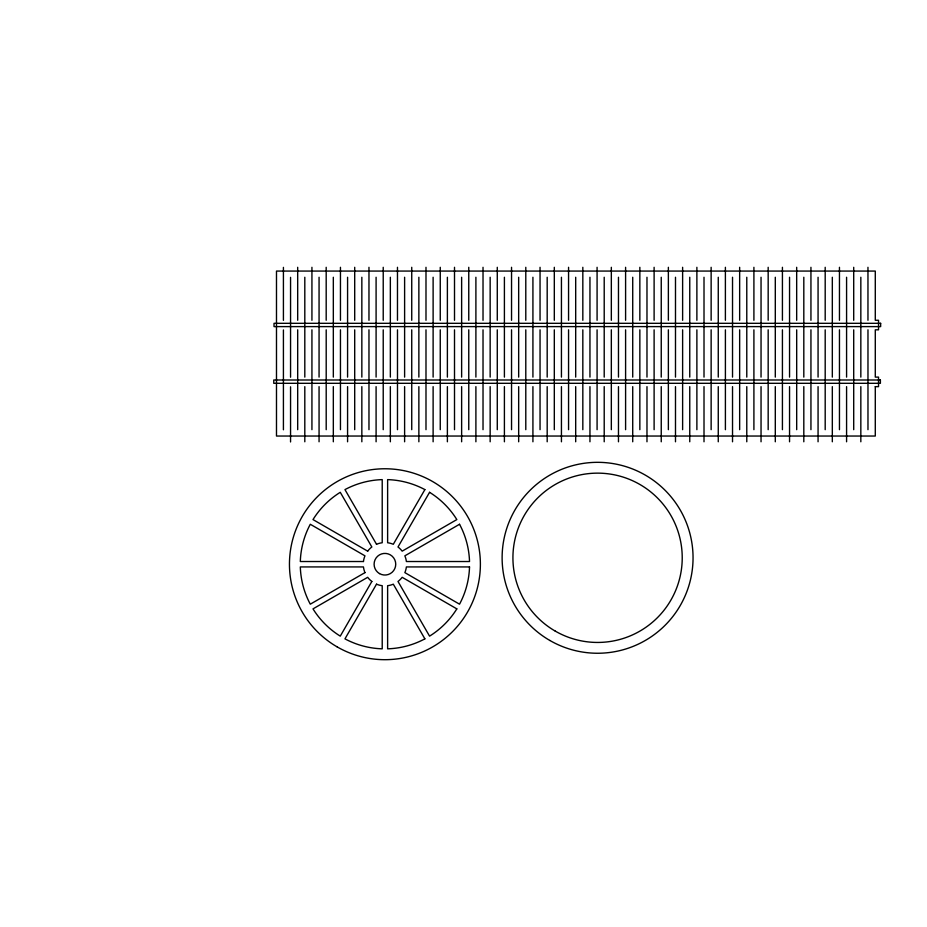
<?xml version="1.0" encoding="UTF-8"?>
<svg xmlns="http://www.w3.org/2000/svg" width="927" height="927" viewBox="0 0 927 927"><rect width="100%" height="100%" fill="white"/><g stroke="black" fill="none" stroke-linecap="round" stroke-linejoin="round"><path stroke-width="1.39" d="M867.962 267.3L867.962 320.278M867.973 329.815L867.973 429.676M860.835 277.254L860.835 377.115M860.835 386.652L860.835 441.785M853.709 267.3L853.709 320.278M853.709 329.815L853.709 429.676M846.583 277.254L846.583 377.115M846.583 386.652L846.583 441.785M839.456 267.3L839.456 320.278M839.456 329.815L839.456 429.676M832.319 277.254L832.319 377.115M832.319 386.652L832.319 441.785M825.192 267.3L825.192 320.278M825.192 329.815L825.192 429.676M818.066 277.254L818.066 377.115M818.066 386.652L818.066 441.785M810.94 267.3L810.94 320.278M810.94 329.815L810.94 429.676M803.813 277.254L803.813 377.115M803.813 386.652L803.813 441.785M796.675 267.3L796.675 320.278M796.687 329.815L796.687 429.676M789.549 277.254L789.549 377.115M789.549 386.652L789.549 441.785M782.423 267.3L782.423 320.278M782.423 329.815L782.423 429.676M775.296 277.254L775.296 377.115M775.296 386.652L775.296 441.785M768.17 267.3L768.17 320.278M768.17 329.815L768.17 429.676M761.044 277.254L761.044 377.115M761.044 386.652L761.044 441.785M753.906 267.3L753.906 320.278M753.906 329.815L753.906 429.676M746.78 277.254L746.78 377.115M746.78 386.652L746.78 441.785M739.653 267.3L739.653 320.278M739.653 329.815L739.653 429.676M732.527 277.254L732.527 377.115M732.527 386.652L732.527 441.785M725.389 267.3L725.389 320.278M725.401 329.815L725.401 429.676M718.263 277.254L718.263 377.115M718.263 386.652L718.263 441.785M711.136 267.3L711.136 320.278M711.136 329.815L711.136 429.676M704.01 277.254L704.01 377.115M704.01 386.652L704.01 441.785M696.884 267.3L696.884 320.278M696.884 329.815L696.884 429.676M689.758 277.254L689.758 377.115M689.758 386.652L689.758 441.785M682.62 267.3L682.62 320.278M682.62 329.815L682.62 429.676M675.493 277.254L675.493 377.115M675.493 386.652L675.493 441.785M668.367 267.3L668.367 320.278M668.367 329.815L668.367 429.676M661.241 277.254L661.241 377.115M661.241 386.652L661.241 441.785M654.114 267.3L654.114 320.278M654.114 329.815L654.114 429.676M646.976 277.254L646.976 377.115M646.976 386.652L646.976 441.785M639.85 267.3L639.85 320.278M639.85 329.815L639.85 429.676M632.724 277.254L632.724 377.115M632.724 386.652L632.724 441.785M625.598 267.3L625.598 320.278M625.598 329.815L625.598 429.676M618.471 277.254L618.471 377.115M618.471 386.652L618.471 441.785M611.333 267.3L611.333 320.278M611.333 329.815L611.333 429.676M604.207 277.254L604.207 377.115M604.207 386.652L604.207 441.785M597.081 267.3L597.081 320.278M597.081 329.815L597.081 429.676M589.954 277.254L589.954 377.115M589.954 386.652L589.954 441.785M582.828 267.3L582.828 320.278M582.828 329.815L582.828 429.676M575.69 277.254L575.69 377.115M575.69 386.652L575.69 441.785M568.564 267.3L568.564 320.278M568.564 329.815L568.564 429.676M561.438 277.254L561.438 377.115M561.438 386.652L561.438 441.785M554.311 267.3L554.311 320.278M554.311 329.815L554.311 429.676M547.185 277.254L547.185 377.115M547.185 386.652L547.185 441.785M540.047 267.3L540.047 320.278M540.047 329.815L540.047 429.676M532.921 277.254L532.921 377.115M532.921 386.652L532.921 441.785M525.794 267.3L525.794 320.278M525.794 329.815L525.794 429.676M518.668 277.254L518.668 377.115M518.668 386.652L518.668 441.785M511.542 267.3L511.542 320.278M511.542 329.815L511.542 429.676M504.404 277.254L504.404 377.115M504.404 386.652L504.404 441.785M497.278 267.3L497.278 320.278M497.278 329.815L497.278 429.676M490.151 277.254L490.151 377.115M490.151 386.652L490.151 441.785M483.025 267.3L483.025 320.278M483.025 329.815L483.025 429.676M475.899 277.254L475.899 377.115M475.899 386.652L475.899 441.785M468.761 267.3L468.761 320.278M468.761 329.815L468.761 429.676M461.634 277.254L461.634 377.115M461.634 386.652L461.634 441.785M454.508 267.3L454.508 320.278M454.508 329.815L454.508 429.676M447.382 277.254L447.382 377.115M447.382 386.652L447.382 441.785M440.255 267.3L440.255 320.278M440.255 329.815L440.255 429.676M433.118 277.254L433.118 377.115M433.118 386.652L433.118 441.785M425.991 267.3L425.991 320.278M425.991 329.815L425.991 429.676M418.865 277.254L418.865 377.115M418.865 386.652L418.865 441.785M411.739 267.3L411.739 320.278M411.739 329.815L411.739 429.676M404.612 277.254L404.612 377.115M404.612 386.652L404.612 441.785M397.474 267.3L397.474 320.278M397.486 329.815L397.486 429.676M390.348 277.254L390.348 377.115M390.348 386.652L390.348 441.785M383.222 267.3L383.222 320.278M383.222 329.815L383.222 429.676M376.095 277.254L376.095 377.115M376.095 386.652L376.095 441.785M368.969 267.3L368.969 320.278M368.969 329.815L368.969 429.676M361.843 277.254L361.843 377.115M361.843 386.652L361.843 441.785M354.705 267.3L354.705 320.278M354.705 329.815L354.705 429.676M347.579 277.254L347.579 377.115M347.579 386.652L347.579 441.785M340.452 267.3L340.452 320.278M340.452 329.815L340.452 429.676M333.326 277.254L333.326 377.115M333.326 386.652L333.326 441.785M326.188 267.3L326.188 320.278M326.2 329.815L326.2 429.676M319.062 277.254L319.062 377.115M319.062 386.652L319.062 441.785M311.935 267.3L311.935 320.278M311.935 329.815L311.935 429.676M304.809 277.254L304.809 377.115M304.809 386.652L304.809 441.785M297.683 267.3L297.683 320.278M297.683 329.815L297.683 429.676M290.557 277.347L290.557 377.208M290.557 386.826L290.557 441.959M283.419 267.37L283.419 320.336M283.419 329.919L283.419 429.78M875.285 386.652L875.285 436.038L276.489 436.038L276.489 271.066L875.285 271.066L875.285 320.278L878.529 320.278L878.529 329.815L875.285 329.815L875.285 377.115L878.529 377.115L878.529 386.652L875.285 386.652M371.843 581.461L340.267 636.142A84.647 84.647 0 0 1 313.002 608.877L367.683 577.301A21.634 21.634 0 0 0 371.843 581.461M424.879 489.607L393.303 544.288A21.634 21.634 0 0 0 387.625 542.758L387.625 479.618A84.647 84.647 0 0 1 424.879 489.607M376.524 584.172L344.96 638.854A84.647 84.647 0 0 0 382.214 648.83L382.214 585.69A21.634 21.634 0 0 1 376.524 584.172M429.56 492.307L397.996 546.988A21.634 21.634 0 0 1 402.156 551.159L456.837 519.583A84.647 84.647 0 0 0 429.56 492.307M364.971 572.619L310.29 604.184A84.647 84.647 0 0 1 300.313 566.93L363.454 566.93A21.634 21.634 0 0 0 364.971 572.619M459.537 524.265L404.856 555.841A21.634 21.634 0 0 1 406.385 561.519L469.525 561.519A84.647 84.647 0 0 0 459.537 524.265M880.65 323.314L274.021 323.314L274.021 326.605L880.65 326.605L880.65 323.314M880.395 380L273.766 380L273.766 383.303L880.395 383.303L880.395 380M363.454 561.519L300.313 561.519A84.647 84.647 0 0 1 310.29 524.265L364.971 555.841A21.634 21.634 0 0 0 363.454 561.519M469.525 566.93L406.385 566.93A21.634 21.634 0 0 1 404.856 572.619L459.537 604.184A84.647 84.647 0 0 0 469.525 566.93M367.683 551.159L313.002 519.583A84.647 84.647 0 0 1 340.267 492.307L371.843 546.988A21.634 21.634 0 0 0 367.683 551.159M456.837 608.877L402.156 577.301A21.634 21.634 0 0 1 397.996 581.461L429.56 636.142A84.647 84.647 0 0 0 456.837 608.877M376.524 544.288L344.96 489.607A84.647 84.647 0 0 1 382.214 479.618L382.214 542.758A21.634 21.634 0 0 0 376.524 544.288M424.879 638.854L393.303 584.172A21.634 21.634 0 0 1 387.625 585.69L387.625 648.83A84.647 84.647 0 0 0 424.879 638.854M379.502 573.593A10.823 10.823 0 0 0 395.736 564.23A10.823 10.823 0 0 0 379.502 554.856A10.823 10.823 0 0 0 379.502 573.593M337.185 646.907A95.469 95.469 0 0 0 480.383 564.23A95.469 95.469 0 0 0 337.185 481.553A95.469 95.469 0 0 0 337.185 646.907M549.85 640.464A95.469 95.469 0 0 0 693.048 557.787A95.469 95.469 0 0 0 549.85 475.111A95.469 95.469 0 0 0 549.85 640.464M555.25 631.102A84.647 84.647 0 0 0 682.226 557.787A84.647 84.647 0 0 0 555.25 484.485A84.647 84.647 0 0 0 555.25 631.102"/></g></svg>
